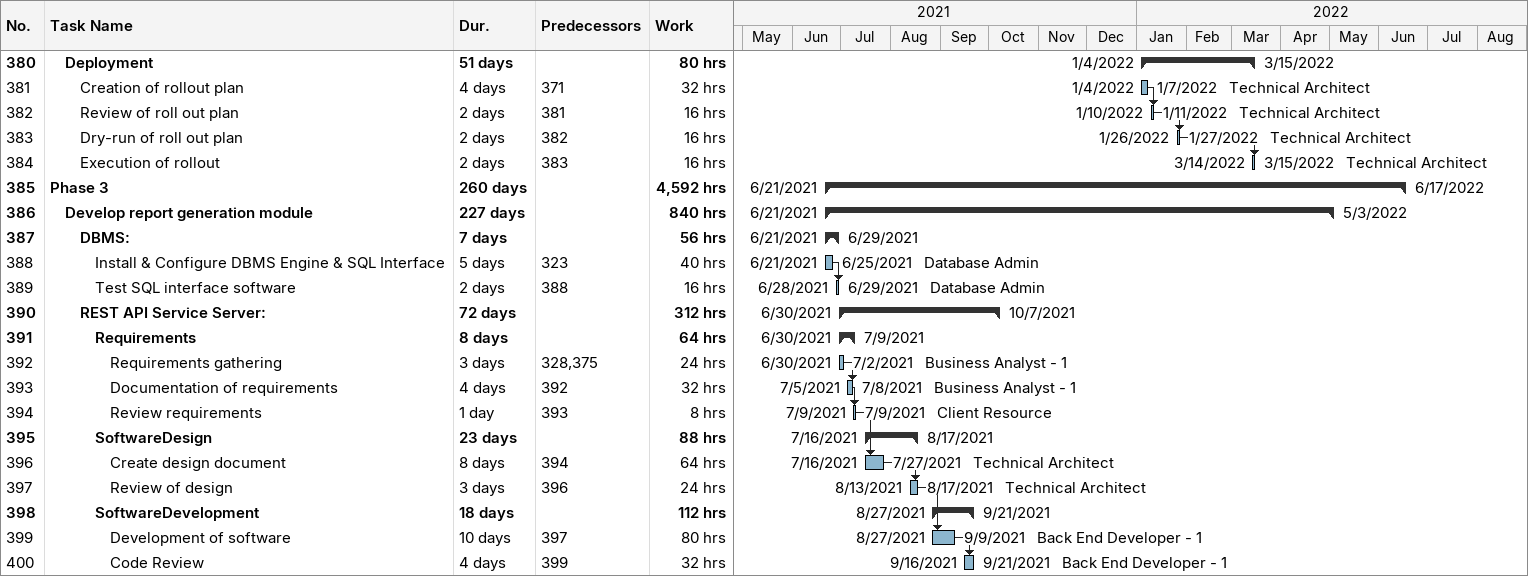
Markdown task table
| ID | Level | Task | Duration | Start | Finish | Predecessors | Resources | Work (h) |
|---|---|---|---|---|---|---|---|---|
| 380 | 2 | **Deployment** | 51d | 2022-01-04 | 2022-03-15 |  |  | 80 |
| 381 | 3 | Creation of rollout plan | 4d | 2022-01-04 | 2022-01-07 | 371 | Technical Architect | 32 |
| 382 | 3 | Review of roll out plan | 2d | 2022-01-10 | 2022-01-11 | 381 | Technical Architect | 16 |
| 383 | 3 | Dry-run of roll out plan | 2d | 2022-01-26 | 2022-01-27 | 382 | Technical Architect | 16 |
| 384 | 3 | Execution of rollout | 2d | 2022-03-14 | 2022-03-15 | 383 | Technical Architect | 16 |
| 385 | 1 | **Phase 3** | 260d | 2021-06-21 | 2022-06-17 |  |  | 4592 |
| 386 | 2 | **Develop report generation module** | 227d | 2021-06-21 | 2022-05-03 |  |  | 840 |
| 387 | 3 | **DBMS:** | 7d | 2021-06-21 | 2021-06-29 |  |  | 56 |
| 388 | 4 | Install & Configure DBMS Engine & SQL Interface | 5d | 2021-06-21 | 2021-06-25 | 323 | Database Admin | 40 |
| 389 | 4 | Test SQL interface software | 2d | 2021-06-28 | 2021-06-29 | 388 | Database Admin | 16 |
| 390 | 3 | **REST API Service Server:** | 72d | 2021-06-30 | 2021-10-07 |  |  | 312 |
| 391 | 4 | **Requirements** | 8d | 2021-06-30 | 2021-07-09 |  |  | 64 |
| 392 | 5 | Requirements gathering | 3d | 2021-06-30 | 2021-07-02 | 328, 375 | Business Analyst - 1 | 24 |
| 393 | 5 | Documentation of requirements | 4d | 2021-07-05 | 2021-07-08 | 392 | Business Analyst - 1 | 32 |
| 394 | 5 | Review requirements | 1d | 2021-07-09 | 2021-07-09 | 393 | Client Resource | 8 |
| 395 | 4 | **SoftwareDesign** | 23d | 2021-07-16 | 2021-08-17 |  |  | 88 |
| 396 | 5 | Create design document | 8d | 2021-07-16 | 2021-07-27 | 394 | Technical Architect | 64 |
| 397 | 5 | Review of design | 3d | 2021-08-13 | 2021-08-17 | 396 | Technical Architect | 24 |
| 398 | 4 | **SoftwareDevelopment** | 18d | 2021-08-27 | 2021-09-21 |  |  | 112 |
| 399 | 5 | Development of software | 10d | 2021-08-27 | 2021-09-09 | 397 | Back End Developer - 1 | 80 |
| 400 | 5 | Code Review | 4d | 2021-09-16 | 2021-09-21 | 399 | Back End Developer - 1 | 32 |
